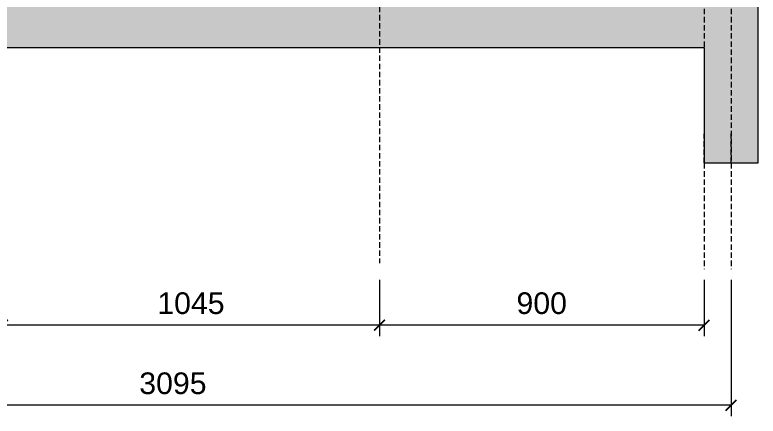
# Model space of a CAD drawing. Header units: millimetres. Extents: x 7371 to 278338, y -43753 to 35464.
# Drawn here: x 268794 to 270855, y -1588 to -476 of the extents above; entities that cross this region are included whole.
import ezdxf

# ---------------------------------------------------------------- set-up
doc = ezdxf.new("R2010")
doc.units = ezdxf.units.MM
doc.header["$MEASUREMENT"] = 0
doc.linetypes.add('CENTER', pattern=[50.8, 31.75, -6.35, 6.35, -6.35])
doc.linetypes.add('HIDDEN2', pattern=[0.1875, 0.125, -0.0625])
doc.layers.get('DEFPOINTS').update_dxf_attribs({"lineweight": 18})
for name, color, linetype, lineweight in [('AS', 8, 'HIDDEN2', 5), ('DIM', 1, 'Continuous', 5), ('PIPA AIR BERSIH', 5, 'CENTER', 5)]:
    doc.layers.add(name, color=color, linetype=linetype, lineweight=lineweight)
doc.styles.get("Standard").update_dxf_attribs({"font": 'arial.ttf'})
doc.dimstyles.new('30 baru', dxfattribs={"dimtxt": 0.2, "dimasz": 0.1, "dimexe": 0.1, "dimexo": 0.1, "dimgap": 0.1, "dimtad": 1, "dimtoh": 1, "dimdec": 0, "dimlfac": 300, "dimtxsty": 'Standard', "dimblk": 'ARCHTICK', "dimcen": 0.1, "dimclrd": 1, "dimclre": 1, "dimclrt": 4, "dimadec": 0, "dimazin": 0, "dimtfac": 1, "dimtdec": 0, "dimtix": 1, "dimtmove": 0, "dimatfit": 3, "dimfxl": 1, "dimlwd": 5, "dimlwe": 5, "dimarcsym": 0})

# ---------------------------------------------------------------- blocks, each defined once
blk = doc.blocks.new('_ArchTick')
at = {"color": 0, "linetype": 'ByBlock', "const_width": 0.15}
blk.add_lwpolyline([(-0.5, -0.5), (0.5, 0.5)], dxfattribs=at)
blk = doc.blocks.new('*D241')
at = {"color": 1, "lineweight": 5, "transparency": 16777216}
for p, q in [((127639.9495, -887.1341), (127639.9495, -888.3917)), ((127650.2661, -887.1341), (127650.2661, -888.3917)), ((127650.2661, -888.2917), (127639.9495, -888.2917))]:
    blk.add_line(p, q, dxfattribs=at)
at = {"layer": 'DEFPOINTS', "color": 0, "transparency": 16777216}
for p in [(127639.9495, -887.0341), (127650.2661, -887.0341), (127639.9495, -888.2917)]:
    blk.add_point(p, dxfattribs=at)
at = {"color": 1, "lineweight": 5, "transparency": 16777216, "xscale": 0.1, "yscale": 0.1, "zscale": 0.1, "rotation": 180}
blk.add_blockref('_ArchTick', (127639.9495, -888.2917), dxfattribs=at)
at = {"color": 1, "lineweight": 5, "transparency": 16777216, "xscale": 0.1, "yscale": 0.1, "zscale": 0.1}
blk.add_blockref('_ArchTick', (127650.2661, -888.2917), dxfattribs=at)
at = {"color": 4, "transparency": 16777216, "insert": (127645.1078, -888.0895), "char_height": 0.2, "attachment_point": 5}
blk.add_mtext('3095', dxfattribs=at)
blk = doc.blocks.new('*D242')
at = {"color": 1, "lineweight": 5, "transparency": 16777216}
for p, q in [((127647.0161, -887.1341), (127647.0161, -887.6519)), ((127650.0161, -887.1341), (127650.0161, -887.6519)), ((127650.0161, -887.5519), (127647.0161, -887.5519))]:
    blk.add_line(p, q, dxfattribs=at)
at = {"layer": 'DEFPOINTS', "color": 0, "transparency": 16777216}
for p in [(127647.0161, -887.0341), (127650.0161, -887.0341), (127647.0161, -887.5519)]:
    blk.add_point(p, dxfattribs=at)
at = {"color": 1, "lineweight": 5, "transparency": 16777216, "xscale": 0.1, "yscale": 0.1, "zscale": 0.1, "rotation": 180}
blk.add_blockref('_ArchTick', (127647.0161, -887.5519), dxfattribs=at)
at = {"color": 1, "lineweight": 5, "transparency": 16777216, "xscale": 0.1, "yscale": 0.1, "zscale": 0.1}
blk.add_blockref('_ArchTick', (127650.0161, -887.5519), dxfattribs=at)
at = {"color": 4, "transparency": 16777216, "insert": (127648.5161, -887.3498), "char_height": 0.2, "attachment_point": 5}
blk.add_mtext('900', dxfattribs=at)
blk = doc.blocks.new('*D243')
at = {"color": 1, "lineweight": 5, "transparency": 16777216}
for p, q in [((127643.5328, -887.1341), (127643.5328, -887.6519)), ((127647.0161, -887.1341), (127647.0161, -887.6519)), ((127647.0161, -887.5519), (127643.5328, -887.5519))]:
    blk.add_line(p, q, dxfattribs=at)
at = {"layer": 'DEFPOINTS', "color": 0, "transparency": 16777216}
for p in [(127643.5328, -887.0341), (127647.0161, -887.0341), (127643.5328, -887.5519)]:
    blk.add_point(p, dxfattribs=at)
at = {"color": 1, "lineweight": 5, "transparency": 16777216, "xscale": 0.1, "yscale": 0.1, "zscale": 0.1, "rotation": 180}
blk.add_blockref('_ArchTick', (127643.5328, -887.5519), dxfattribs=at)
at = {"color": 1, "lineweight": 5, "transparency": 16777216, "xscale": 0.1, "yscale": 0.1, "zscale": 0.1}
blk.add_blockref('_ArchTick', (127647.0161, -887.5519), dxfattribs=at)
at = {"color": 4, "transparency": 16777216, "insert": (127645.2745, -887.3498), "char_height": 0.2, "attachment_point": 5}
blk.add_mtext('1045', dxfattribs=at)
blk = doc.blocks.new('dsdsdsdsd')
at = {"layer": 'DIM', "true_color": 0x636466}
h = blk.add_hatch(dxfattribs=at)
h.set_pattern_fill('AR-CONC', color=251, scale=0.000666667, angle=45)
h.set_pattern_definition([(95, (127718.41433, -1035.57211), (0.093396434, 0.07836892), [0.0127, -0.1397]), (40, (127718.41433, -1035.57211), (-0.10667897, 0.07345115), [0.01016, -0.11176039]), (145.451445, (127718.42211, -1035.56558), (-0.01328253, 0.15182007), [0.01079334, -0.11872683]), (91.1842, (127718.39038, -1035.54816), (0.14760683, 0.10796894), [0.01905, -0.20955]), (141.63556, (127718.40268, -1035.53916), (-0.00472441, 0.22855118), [0.01619002, -0.1780904]), (36.18415, (127718.39038, -1035.54816), (-0.00472441, 0.22855118), [0.01523998, -0.16763982]), (66, (127718.40834, -1035.54217), (0.119679986, 0.02326343), [0.0127, -0.1397]), (11, (127718.40834, -1035.54217), (-0.05769328, 0.1159608), [0.01016, -0.11176]), (116.451445, (127718.41831, -1035.54024), (0.0619867, 0.13922423), [0.01079334, -0.118726625]), (82.5, (127718.414327, -1035.57211), (-0.038403646, 0.041315609), [0, -0.110405333, 0, -0.113453333, 0, -0.112183333]), (52.5, (127718.41433, -1035.57211), (-0.015726485, 0.078724667), [0, -0.064685333, 0, -0.107865333, 0, -0.042756667]), (12.5, (127718.387626, -1035.59881), (0.066618575, 0.061217464), [0, -0.042333333, 0, -0.13208, 0, -0.17526]), (2.5, (127718.37565, -1035.61078), (0.057842603, 0.08181493), [0, -0.055033333, 0, -0.087714667, 0, -0.12446])])
h.paths.add_polyline_path([(127640.1995, -886.053), (127640.1995, -884.9863), (127650.0161, -884.9863), (127650.0161, -886.053), (127650.5161, -886.053), (127650.5161, -884.5863), (127639.6995, -884.5863), (127639.6995, -886.053)])
for p, q in [((127650.5161, -886.053), (127650.5161, -884.5863)), ((127640.1995, -884.9863), (127650.0161, -884.9863)), ((127650.0161, -884.9863), (127650.0161, -886.053)), ((127650.0161, -886.053), (127650.5161, -886.053))]:
    blk.add_line(p, q)
blk.add_lwpolyline([(127640.1995, -886.053), (127640.1995, -884.9863), (127650.0161, -884.9863), (127650.0161, -886.053), (127650.5161, -886.053), (127650.5161, -884.5863), (127639.6995, -884.5863), (127639.6995, -886.053), (127640.1995, -886.053)])
at = {"layer": 'AS', "ltscale": 0.4}
for p, q in [((127650.0161, -884.33), (127650.0161, -887.0341)), ((127650.2661, -884.33), (127650.2661, -887.0341)), ((127647.0161, -884.3863), (127647.0161, -886.9787)), ((127650.0161, -886.053), (127650.0161, -885.7828)), ((127650.2661, -886.053), (127650.2661, -885.7828))]:
    blk.add_line(p, q, dxfattribs=at)
for base, p1, p2, picture, middle in [((127639.9495, -888.2917), (127650.2661, -887.0341), (127639.9495, -887.0341), '*D241', (127645.1078, -888.0895)), ((127643.5328, -887.5519), (127647.0161, -887.0341), (127643.5328, -887.0341), '*D243', (127645.2745, -887.3498)), ((127647.0161, -887.5519), (127650.0161, -887.0341), (127647.0161, -887.0341), '*D242', (127648.5161, -887.3498))]:
    dim = blk.add_linear_dim(base=base, p1=p1, p2=p2, dimstyle='30 baru')
    dim.commit()
    dim.dimension.update_dxf_attribs({"geometry": picture, "text_midpoint": middle})

msp = doc.modelspace()

# ---------------------------------------------------------------- block references
at = {"layer": 'PIPA AIR BERSIH', "xscale": 300.0000059255024, "yscale": 300.0000059255024, "zscale": 300.0000059255024}
msp.add_blockref('dsdsdsdsd', (-38024300.5, 264929.8), dxfattribs=at)

doc.saveas('drawing.dxf')
